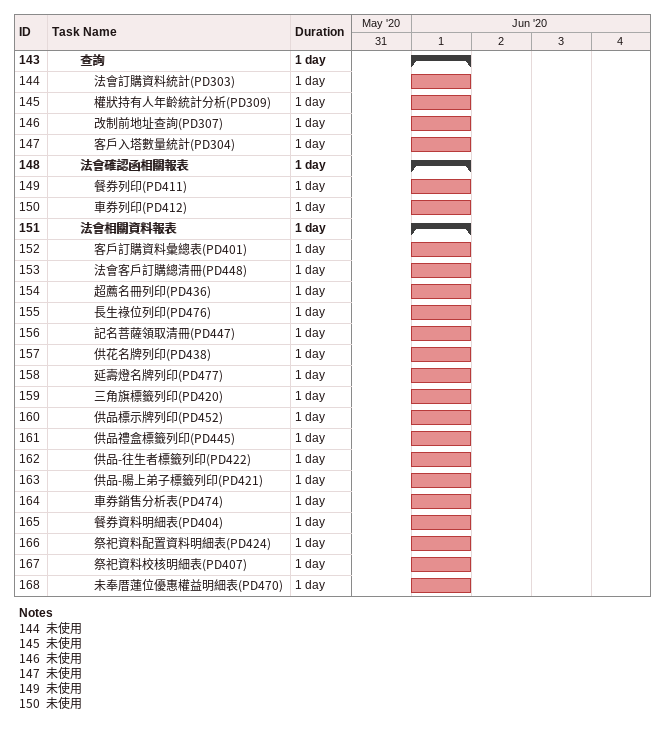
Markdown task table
| ID | Level | Task | Duration | Start | Finish |
|---|---|---|---|---|---|
| 143 | 3 | **查詢** | 1d | 2020-06-01 | 2020-06-01 |
| 144 | 4 | 法會訂購資料統計(PD303) | 1d | 2020-06-01 | 2020-06-01 |
| 145 | 4 | 權狀持有人年齡統計分析(PD309) | 1d | 2020-06-01 | 2020-06-01 |
| 146 | 4 | 改制前地址查詢(PD307) | 1d | 2020-06-01 | 2020-06-01 |
| 147 | 4 | 客戶入塔數量統計(PD304) | 1d | 2020-06-01 | 2020-06-01 |
| 148 | 3 | **法會確認函相關報表** | 1d | 2020-06-01 | 2020-06-01 |
| 149 | 4 | 餐券列印(PD411) | 1d | 2020-06-01 | 2020-06-01 |
| 150 | 4 | 車券列印(PD412) | 1d | 2020-06-01 | 2020-06-01 |
| 151 | 3 | **法會相關資料報表** | 1d | 2020-06-01 | 2020-06-01 |
| 152 | 4 | 客戶訂購資料彙總表(PD401) | 1d | 2020-06-01 | 2020-06-01 |
| 153 | 4 | 法會客戶訂購總清冊(PD448) | 1d | 2020-06-01 | 2020-06-01 |
| 154 | 4 | 超薦名冊列印(PD436) | 1d | 2020-06-01 | 2020-06-01 |
| 155 | 4 | 長生祿位列印(PD476) | 1d | 2020-06-01 | 2020-06-01 |
| 156 | 4 | 記名菩薩領取清冊(PD447) | 1d | 2020-06-01 | 2020-06-01 |
| 157 | 4 | 供花名牌列印(PD438) | 1d | 2020-06-01 | 2020-06-01 |
| 158 | 4 | 延壽燈名牌列印(PD477) | 1d | 2020-06-01 | 2020-06-01 |
| 159 | 4 | 三角旗標籤列印(PD420) | 1d | 2020-06-01 | 2020-06-01 |
| 160 | 4 | 供品標示牌列印(PD452) | 1d | 2020-06-01 | 2020-06-01 |
| 161 | 4 | 供品禮盒標籤列印(PD445) | 1d | 2020-06-01 | 2020-06-01 |
| 162 | 4 | 供品-往生者標籤列印(PD422) | 1d | 2020-06-01 | 2020-06-01 |
| 163 | 4 | 供品-陽上弟子標籤列印(PD421) | 1d | 2020-06-01 | 2020-06-01 |
| 164 | 4 | 車券銷售分析表(PD474) | 1d | 2020-06-01 | 2020-06-01 |
| 165 | 4 | 餐券資料明細表(PD404) | 1d | 2020-06-01 | 2020-06-01 |
| 166 | 4 | 祭祀資料配置資料明細表(PD424) | 1d | 2020-06-01 | 2020-06-01 |
| 167 | 4 | 祭祀資料校核明細表(PD407) | 1d | 2020-06-01 | 2020-06-01 |
| 168 | 4 | 未奉厝蓮位優惠權益明細表(PD470) | 1d | 2020-06-01 | 2020-06-01 |

Notes
- 144: 未使用
- 145: 未使用
- 146: 未使用
- 147: 未使用
- 149: 未使用
- 150: 未使用
